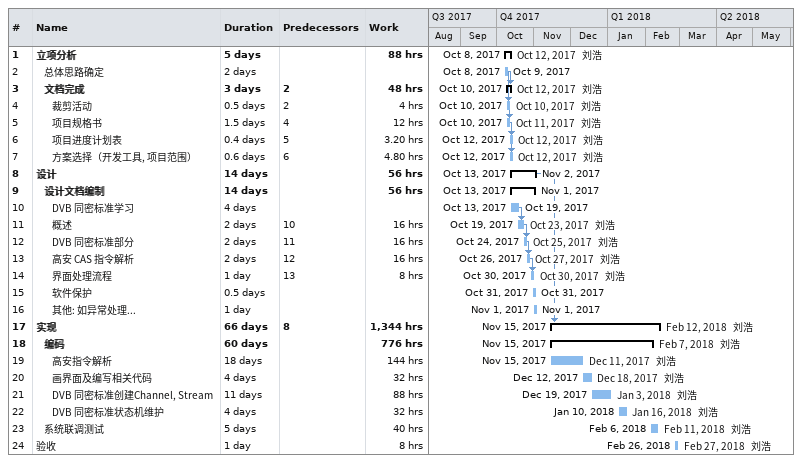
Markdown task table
| ID | Level | Task | Duration | Start | Finish | Predecessors | Resources | Work (h) |
|---|---|---|---|---|---|---|---|---|
| 1 | 1 | **立项分析** | 5d | 2017-10-08 | 2017-10-12 |  | 刘浩 | 88 |
| 2 | 2 | 总体思路确定 | 2d | 2017-10-08 | 2017-10-09 |  |  |  |
| 3 | 2 | **文档完成** | 3d | 2017-10-10 | 2017-10-12 | 2 | 刘浩 | 48 |
| 4 | 3 | 裁剪活动 | 0.5d | 2017-10-10 | 2017-10-10 | 2 | 刘浩 | 4 |
| 5 | 3 | 项目规格书 | 1.5d | 2017-10-10 | 2017-10-11 | 4 | 刘浩 | 12 |
| 6 | 3 | 项目进度计划表 | 0.4d | 2017-10-12 | 2017-10-12 | 5 | 刘浩 | 3.20 |
| 7 | 3 | 方案选择（开发工具, 项目范围） | 0.6d | 2017-10-12 | 2017-10-12 | 6 | 刘浩 | 4.80 |
| 8 | 1 | **设计** | 14d | 2017-10-13 | 2017-11-02 |  |  | 56 |
| 9 | 2 | **设计文档编制** | 14d | 2017-10-13 | 2017-11-01 |  |  | 56 |
| 10 | 3 | DVB 同密标准学习 | 4d | 2017-10-13 | 2017-10-19 |  |  |  |
| 11 | 3 | 概述 | 2d | 2017-10-19 | 2017-10-23 | 10 | 刘浩 | 16 |
| 12 | 3 | DVB 同密标准部分 | 2d | 2017-10-24 | 2017-10-25 | 11 | 刘浩 | 16 |
| 13 | 3 | 高安 CAS 指令解析 | 2d | 2017-10-26 | 2017-10-27 | 12 | 刘浩 | 16 |
| 14 | 3 | 界面处理流程 | 1d | 2017-10-30 | 2017-10-30 | 13 | 刘浩 | 8 |
| 15 | 3 | 软件保护 | 0.5d | 2017-10-31 | 2017-10-31 |  |  |  |
| 16 | 3 | 其他: 如异常处理... | 1d | 2017-11-01 | 2017-11-01 |  |  |  |
| 17 | 1 | **实现** | 66d | 2017-11-15 | 2018-02-12 | 8 | 刘浩 | 1344 |
| 18 | 2 | **编码** | 60d | 2017-11-15 | 2018-02-07 |  | 刘浩 | 776 |
| 19 | 3 | 高安指令解析 | 18d | 2017-11-15 | 2017-12-11 |  | 刘浩 | 144 |
| 20 | 3 | 画界面及编写相关代码 | 4d | 2017-12-12 | 2017-12-18 |  | 刘浩 | 32 |
| 21 | 3 | DVB 同密标准创建Channel, Stream | 11d | 2017-12-19 | 2018-01-03 |  | 刘浩 | 88 |
| 22 | 3 | DVB 同密标准状态机维护 | 4d | 2018-01-10 | 2018-01-16 |  | 刘浩 | 32 |
| 23 | 2 | 系统联调测试 | 5d | 2018-02-06 | 2018-02-11 |  | 刘浩 | 40 |
| 24 | 1 | 验收 | 1d | 2018-02-26 | 2018-02-27 |  | 刘浩 | 8 |
